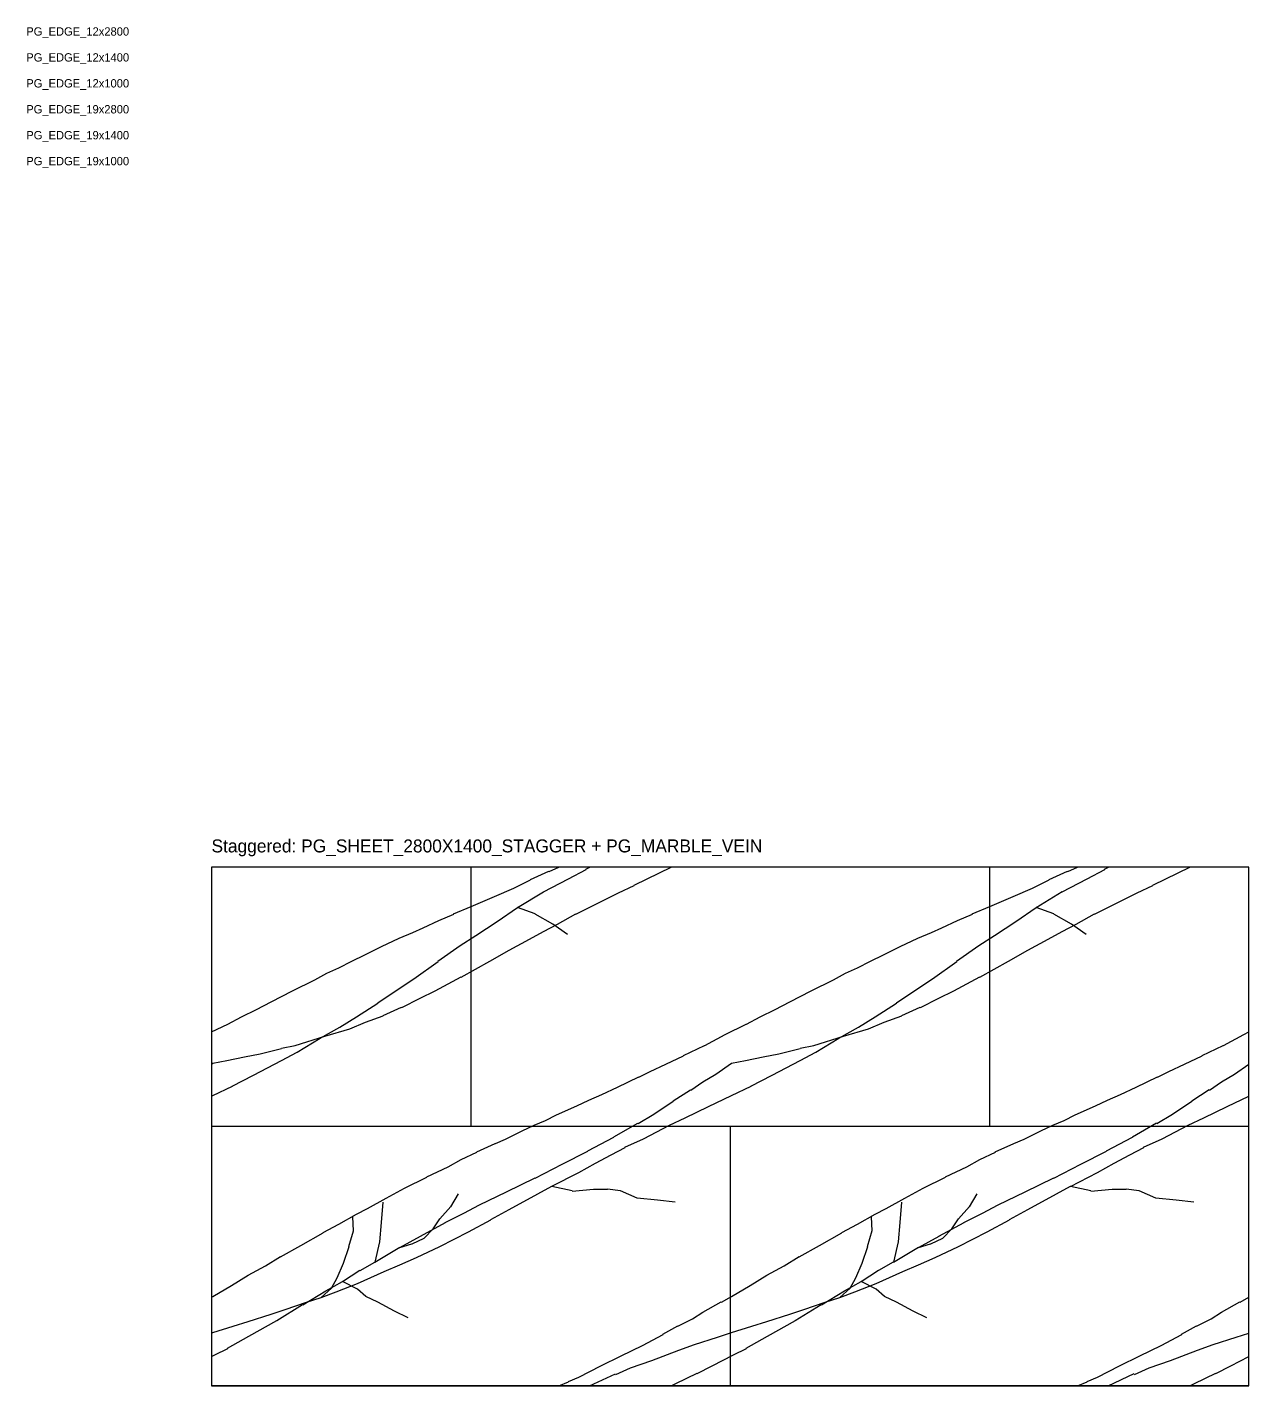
# Model space of a CAD drawing. Header units: millimetres. Extents: x 0 to 14000, y -5600 to 4447.
# Drawn here: x 7405 to 14000, y -5600 to 1736 of the extents above; entities that cross this region are included whole.
import ezdxf

# ---------------------------------------------------------------- set-up
doc = ezdxf.new("R2010")
doc.units = ezdxf.units.MM
for name, color, linetype in [('PG-JOINT', 7, 'Continuous'), ('PG-PATTERN', 8, 'Continuous'), ('PG-SHEET', 7, 'Continuous'), ('PG-TEXT', 7, 'Continuous')]:
    doc.layers.add(name, color=color, linetype=linetype)

msp = doc.modelspace()

# ---------------------------------------------------------------- hatches: boundary and pattern name
at = {"layer": 'PG-JOINT'}
h = msp.add_hatch(dxfattribs=at)
h.set_pattern_fill('PG_SHEET_2800X1400_STAGGER', color=256, pattern_type=2)
h.set_pattern_definition([(0, (0, 0), (0, 1400), []), (90, (0, 0), (-1400, 1400), [1400, -1400])])
h.paths.add_polyline_path([(8400, -5600), (14000, -5600), (14000, -2800), (8400, -2800)])
at = {"layer": 'PG-PATTERN'}
h = msp.add_hatch(dxfattribs=at)
h.set_pattern_fill('PG_MARBLE_VEIN', color=256, pattern_type=2)
h.set_pattern_definition([(17.6501, (0, 280), (8400, 2800), [115.43, -64527.59]), (17.354, (110, 315), (8400, 2800), [83.82, -46852.74]), (17.7447, (190, 340), (8400, 2800), [131.24, -73365.42]), (18.435, (315, 380), (-2800, 1e-06), [79.06, -8775.32]), (19.179, (390, 405), (-8400, -2800), [121.76, -68062.7]), (17.354, (505, 445), (8400, 2800), [83.82, -46852.74]), (20.556, (585, 470), (-8400, -2800), [85.44, -23837.77]), (21.3706, (665, 500), (14000, 5600), [123.49, -69031.41]), (24.14554, (780, 545), (-25200, -11200), [158.9, -88826.49]), (22.3801, (925, 610), (-14000, -5600), [91.92, -51385.45]), (23.9625, (1010, 645), (5600, 2800), [98.49, -27478.31]), (25.641, (1100, 685), (5600, 2800), [138.65, -77507.72]), (27.2996, (1225, 745), (-5600, -2800), [174.43, -97505.05]), (28.4429, (1380, 825), (30800, 16800), [136.47, -76288.65]), (28.8108, (1500, 890), (25200, 14000), [114.13, -63797.06]), (28.7398, (1600, 945), (-30800, -16800), [176.78, -98818.17]), (28.0725, (1755, 1030), (-5600, -2800), [85, -47515]), (27.3499, (1830, 1070), (-5600, -2800), [163.25, -91255.79]), (29.0546, (1975, 1145), (-5600, -2800), [102.96, -28724.8]), (27.8973, (2065, 1195), (-5600, -2800), [96.18, -53762.9]), (28.0725, (2150, 1240), (-5600, -2800), [85, -47515]), (24.2277, (2225, 1280), (-25200, -11200), [109.66, -61299.14]), (28.1786, (2325, 1325), (36400, 19600), [158.82, -88782.505]), (25.2011, (2465, 1400), (5600, 2800), [93.94, -52513.28]), (25.641, (2550, 1440), (5600, 2800), [138.65, -77507.72]), (25.641, (2675, 1500), (5600, 2800), [138.65, -77507.72]), (25.4633, (2800, 1560), (5600, 2800), [116.3, -65010.04]), (27.5528, (2905, 1610), (-5600, -2800), [129.71, -72508.57]), (28.0725, (3020, 1670), (-5600, -2800), [85, -47515]), (28.0725, (3095, 1710), (-5600, -2800), [85, -47515]), (27.8973, (3170, 1750), (-5600, -2800), [96.18, -53762.9]), (30.9638, (3255, 1795), (-5600, -2800), [145.77, -16180.9]), (29.745, (3380, 1870), (-5600, -2800), [120.93, -22453.39]), (31.4296, (3485, 1930), (-14000, -8400), [105.48, -58960.59]), (33.1113, (3575, 1985), (8400, 5600), [137.295, -76748.07]), (33.69, (3690, 2060), (2800, 2800), [126.2, -9969.35]), (33.69, (3795, 2130), (2800, 2800), [108.17, -9987.38]), (36.1582, (3885, 2190), (-30800, -22400), [161.01, -90005.944]), (35.3112, (4015, 2285), (19600, 14000), [147.054, -82203.42]), (32.9052, (4135, 2370), (8400, 5600), [101.24, -56594.44]), (33.1113, (4220, 2425), (8400, 5600), [137.295, -76748.07]), (34.2869, (4335, 2500), (-8400, -5600), [133.135, -74422.62]), (31.2637, (4445, 2575), (-14000, -8400), [163.78, -91554.92]), (27.4076, (4585, 2660), (-5600, -2800), [152.07, -85006.61]), (27.7585, (4720, 2730), (-5600, -2800), [107.35, -60011.2]), (25.1148, (4815, 2780), (-42000, -19600), [176.706, -98778.64]), (23.6294, (4975, 2855), (-19600, -8400), [87.32, -48812.58]), (19.179, (5055, 2890), (-8400, -2800), [121.76, -68062.7]), (20.77225, (5170, 2930), (-22400, -8400), [155.08, -86690.07]), (19.44, (5315, 2985), (-8400, -2800), [90.14, -50387.58]), (17.7447, (5400, 3015), (8400, 2800), [131.24, -73365.42]), (18.435, (5525, 3055), (-2800, 1e-06), [79.06, -8775.32]), (30.9638, (0, 475), (-5600, -2800), [116.62, -16210.05]), (31.4296, (100, 535), (-14000, -8400), [105.48, -58960.59]), (27.7585, (190, 590), (-5600, -2800), [107.35, -60011.2]), (32.0054, (285, 640), (8400, 5600), [94.34, -26320.8]), (28.6105, (365, 690), (-5600, -2800), [125.3, -34958.6]), (30.2564, (475, 750), (14000, 8400), [138.92, -38759.92]), (27.8973, (595, 820), (-5600, -2800), [96.18, -53762.9]), (30.0686, (680, 865), (-19600, -11200), [109.77, -61362.82]), (26.565, (775, 920), (-2800, -2e-06), [67.1, -6193.9]), (28.8108, (835, 950), (25200, 14000), [114.13, -63797.06]), (28.8108, (935, 1005), (25200, 14000), [114.13, -63797.06]), (26.565, (1035, 1060), (-2800, -2e-06), [134.16, -6126.83]), (25.56, (1155, 1120), (5600, 2800), [127.48, -71258.8]), (29.745, (1270, 1175), (-5600, -2800), [80.62, -22493.7]), (25.2011, (1340, 1215), (5600, 2800), [93.94, -52513.28]), (24.2277, (1425, 1255), (-25200, -11200), [109.66, -61299.14]), (24.444, (1525, 1300), (5600, 2800), [60.42, -33772.11]), (26.565, (1580, 1325), (-2800, -2e-06), [100.62, -6160.37]), (24.7751, (1670, 1370), (5600, 2800), [71.59, -40018.31]), (22.6199, (1735, 1400), (-14000, -5600), [65, -36335]), (26.565, (1795, 1425), (-2800, -2e-06), [67.1, -6193.9]), (24.444, (1855, 1455), (5600, 2800), [120.83, -33711.7]), (24.7751, (1965, 1505), (5600, 2800), [71.59, -40018.31]), (23.1986, (2030, 1535), (5600, 2800), [76.16, -21248]), (25.2011, (2100, 1565), (5600, 2800), [93.94, -52513.28]), (25.56, (2185, 1605), (5600, 2800), [127.48, -71258.8]), (26.565, (2300, 1660), (-2800, -2e-06), [67.1, -6193.9]), (25.2011, (2360, 1690), (5600, 2800), [93.94, -52513.28]), (25.3462, (2445, 1730), (5600, 2800), [105.12, -58761.51]), (25.56, (2540, 1775), (5600, 2800), [127.48, -71258.8]), (28.6105, (2655, 1830), (-5600, -2800), [125.3, -34958.6]), (25.56, (2765, 1890), (5600, 2800), [127.48, -71258.8]), (28.0725, (2880, 1945), (-5600, -2800), [85, -47515]), (26.565, (2955, 1985), (-2800, -2e-06), [89.44, -6171.55]), (26.565, (3035, 2025), (-2800, -2e-06), [89.44, -6171.55]), (27.5528, (3115, 2065), (-5600, -2800), [129.71, -72508.57]), (26.565, (3230, 2125), (-2800, -2e-06), [134.16, -6126.83]), (28.3008, (3350, 2185), (-5600, -2800), [73.82, -41267.68]), (24.7751, (3415, 2220), (5600, 2800), [71.59, -40018.31]), (26.565, (3480, 2250), (-2800, -2e-06), [78.26, -6182.73]), (26.565, (3550, 2285), (-2800, -2e-06), [78.26, -6182.73]), (26.565, (3620, 2320), (-2800, -2e-06), [100.62, -6160.37]), (25.3462, (3710, 2365), (5600, 2800), [105.12, -58761.51]), (21.8014, (3805, 2410), (5600, 2800), [80.78, -14997.68]), (24.444, (3880, 2440), (5600, 2800), [60.42, -33772.11]), (25.2011, (3935, 2465), (5600, 2800), [93.94, -52513.28]), (23.6294, (4020, 2505), (-19600, -8400), [87.32, -48812.58]), (22.8337, (4100, 2540), (19600, 8400), [103.08, -57620.4]), (23.7495, (4195, 2580), (25200, 11200), [136.565, -76339.84]), (23.1986, (4320, 2635), (5600, 2800), [114.24, -21209.93]), (26.565, (4425, 2680), (-2800, -2e-06), [100.62, -6160.37]), (24.2277, (4515, 2725), (-25200, -11200), [109.66, -61299.14]), (23.1986, (4615, 2770), (5600, 2800), [114.24, -21209.93]), (24.444, (4720, 2815), (5600, 2800), [60.42, -33772.11]), (26.565, (4775, 2840), (-2800, -2e-06), [134.16, -6126.83]), (26.565, (4895, 2900), (-2800, -2e-06), [123, -6138]), (25.56, (5005, 2955), (5600, 2800), [127.48, -71258.8]), (28.6105, (5120, 3010), (-5600, -2800), [125.3, -34958.6]), (29.3578, (5230, 3070), (19600, 11200), [91.79, -51309.38]), (26.565, (5310, 3115), (-2800, -2e-06), [89.44, -6171.55]), (32.4712, (5390, 3155), (8400, 5600), [65.2, -36442.34]), (28.8108, (5445, 3190), (25200, 14000), [114.13, -63797.06]), (28.6105, (5545, 3245), (-5600, -2800), [62.65, -35021.25]), (11.31, (0, 1735), (-2800, -2e-06), [76.49, -14200.77]), (11.8887, (75, 1750), (-14000, -2800), [97.08, -54269.08]), (10.008, (170, 1770), (-16800, -2800), [86.31, -48249.18]), (14.6209, (255, 1785), (-11200, -2800), [118.85, -66436.39]), (11.31, (370, 1815), (-2800, -2e-06), [76.49, -14200.77]), (17.354, (445, 1830), (8400, 2800), [167.63, -46768.92]), (16.50436, (605, 1880), (28000, 8400), [140.8, -78707.915]), (22.3801, (740, 1920), (-14000, -5600), [91.92, -51385.45]), (20.2249, (825, 1955), (22400, 8400), [101.24, -56594.44]), (24.2277, (920, 1990), (-25200, -11200), [109.66, -61299.14]), (26.565, (1020, 2035), (-2800, -2e-06), [111.8, -6149.2]), (26.565, (1120, 2085), (-2800, -2e-06), [89.44, -6171.55]), (28.1786, (1200, 2125), (36400, 19600), [158.824, -88782.505]), (28.7398, (1340, 2200), (-30800, -16800), [176.78, -98818.17]), (29.745, (1495, 2285), (-5600, -2800), [120.93, -22453.39]), (28.6105, (1600, 2345), (-5600, -2800), [125.3, -34958.6]), (28.0725, (1710, 2405), (-5600, -2800), [85, -47515]), (28.0725, (1785, 2445), (-5600, -2800), [85, -47515]), (28.8108, (1860, 2485), (25200, 14000), [114.13, -63797.06]), (26.565, (1960, 2540), (-2800, -2e-06), [100.62, -6160.37]), (26.565, (2050, 2585), (-2800, -2e-06), [156.52, -6104.47]), (25.2011, (2190, 2655), (5600, 2800), [93.94, -52513.28]), (26.565, (2275, 2695), (-2800, -2e-06), [78.26, -6182.73]), (25.821, (2345, 2730), (5600, 2800), [172.19, -96255.19]), (25.56, (2500, 2805), (5600, 2800), [127.48, -71258.8]), (26.565, (2615, 2860), (-2800, -2e-06), [89.44, -6171.55]), (27.5528, (2695, 2900), (-5600, -2800), [129.71, -72508.57]), (26.565, (2810, 2960), (-2800, -2e-06), [78.26, -6182.73]), (29.4759, (2880, 2995), (19600, 11200), [132.1, -73843.03]), (29.5388, (2995, 3060), (19600, 11200), [172.41, -96376.85]), (31.2637, (3145, 3145), (-14000, -8400), [163.78, -91554.92]), (30.9638, (3285, 3230), (-5600, -2800), [145.77, -16180.9]), (29.0546, (3410, 3305), (-5600, -2800), [102.96, -28724.8]), (32.2756, (3500, 3355), (-22400, -14000), [112.36, -62809.81]), (29.3578, (3595, 3415), (19600, 11200), [91.79, -51309.38]), (30.6507, (3675, 3460), (14000, 8400), [156.92, -87720.26]), (28.6105, (3810, 3540), (-5600, -2800), [125.3, -34958.6]), (29.0546, (3920, 3600), (-5600, -2800), [154.43, -28673.33]), (26.565, (4055, 3675), (-2800, -2e-06), [111.8, -6149.2]), (27.8973, (4155, 3725), (-5600, -2800), [96.18, -53762.9]), (25.7693, (4240, 3770), (5600, 2800), [161.01, -90005.944]), (25.821, (4385, 3840), (5600, 2800), [172.19, -96255.19]), (27.3499, (4540, 3915), (-5600, -2800), [163.25, -91255.79]), (26.565, (4685, 3990), (-2800, -2e-06), [156.52, -6104.47]), (28.1786, (4825, 4060), (36400, 19600), [158.82, -88782.505]), (29.9816, (4965, 4135), (-19600, -11200), [150.08, -83896.57]), (30.4655, (5095, 4210), (14000, 8400), [98.62, -55126.02]), (33.69, (5180, 4260), (2800, 2800), [126.2, -9969.35]), (32.2756, (5285, 4330), (-22400, -14000), [112.36, -62809.81]), (34.6952, (5380, 4390), (-8400, -5600), [79.06, -44192.83]), (29.745, (5445, 4435), (-5600, -2800), [80.62, -22493.7]), (35.2176, (5515, 4475), (19600, 14000), [104.04, -58160.18]), (167.1957, (1940, 1045), (-25200, 5600), [112.81, -63058.07]), (4.9697, (1940, 1045), (30800, 2800), [115.43, -64527.59]), (0, (2055, 1055), (0, 2800), [75, -2725]), (171.87, (2200, 1045), (-2800, 3e-06), [70.7, -19728.28]), (156.0375, (2290, 1005), (5600, -2800), [98.49, -27478.31]), (174.8056, (2400, 995), (-2800, -5e-07), [110.45, -30816.56]), (173.991, (2495, 985), (25200, -2800), [95.52, -53398.4]), (159.7751, (4540, 2540), (22400, -8400), [101.24, -56594.44]), (149.9314, (4635, 2485), (-19600, 11200), [109.77, -61362.82]), (145.4915, (4715, 2430), (-8400, 5600), [97.08, -54269.08]), (42.2737, (585, 470), (2800, 2800), [74.33, -41550.66]), (61.3895, (640, 520), (2800, 5600), [62.65, -35021.25]), (66.3706, (670, 575), (8400, 19600), [87.32, -48812.58]), (71.565, (705, 655), (-1e-06, 2800), [94.87, -8759.5]), (73.6105, (735, 745), (5600, 19600), [88.6, -49527.53]), (93.8141, (760, 830), (-1e-06, -2800), [75.17, -42018.06]), (17.1027, (3810, 3540), (8400, 2800), [68, -38016.11]), (24.7751, (3875, 3560), (5600, 2800), [71.59, -40018.31]), (45, (3940, 3590), (-2800, 0), [70.7, -3889.1]), (57.5288, (3990, 3640), (-5600, -8400), [65.19, -36442.34]), (47.2906, (4025, 3695), (-2800, -2800), [88.46, -49448.6]), (60.255, (4085, 3760), (2800, 5600), [80.62, -22493.7]), (77.1957, (3675, 3460), (5600, 25200), [112.81, -63058.07]), (84.5597, (3700, 3570), (-2800, -28000), [105.48, -58960.59]), (84.8056, (3710, 3675), (-5e-07, 2800), [110.45, -30816.56]), (153.435, (3580, 3315), (-2800, 2e-06), [89.44, -6171.55]), (138.3665, (3625, 3275), (2800, -2800), [60.2, -33656.26]), (155.2249, (3690, 3245), (5600, -2800), [71.59, -40018.31]), (150.9454, (3780, 3195), (-5600, 2800), [102.96, -28724.8]), (154.9831, (3855, 3160), (5600, -2800), [82.76, -46265.48])])
h.paths.add_polyline_path([(8400, -5600), (14000, -5600), (14000, -2800), (8400, -2800)])

# ---------------------------------------------------------------- linework, layer by layer
at = {"layer": 'PG-SHEET'}
msp.add_lwpolyline([(8400, -5600), (14000, -5600), (14000, -2800), (8400, -2800)], close=True, dxfattribs=at)

# ---------------------------------------------------------------- texts
at = {"layer": 'PG-TEXT'}
for s, height, p in [('PG_EDGE_12x2800', 45, (7400, 1690)), ('PG_EDGE_12x1400', 45, (7400, 1550)), ('PG_EDGE_12x1000', 45, (7400, 1410)), ('PG_EDGE_19x2800', 45, (7400, 1270)), ('PG_EDGE_19x1400', 45, (7400, 1130)), ('PG_EDGE_19x1000', 45, (7400, 990)), ('Staggered: PG_SHEET_2800X1400_STAGGER + PG_MARBLE_VEIN', 70, (8400, -2720))]:
    msp.add_text(s, height=height, dxfattribs=at).set_placement(p)

doc.saveas('drawing.dxf')
